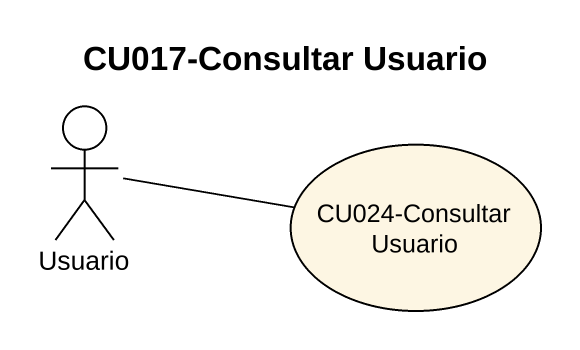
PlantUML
@startuml
title CU017-Consultar Usuario
actor Usuario
usecase "CU024-Consultar Usuario" as CU024_Consultar_Usuario
Usuario -right- CU024_Consultar_Usuario
@enduml
